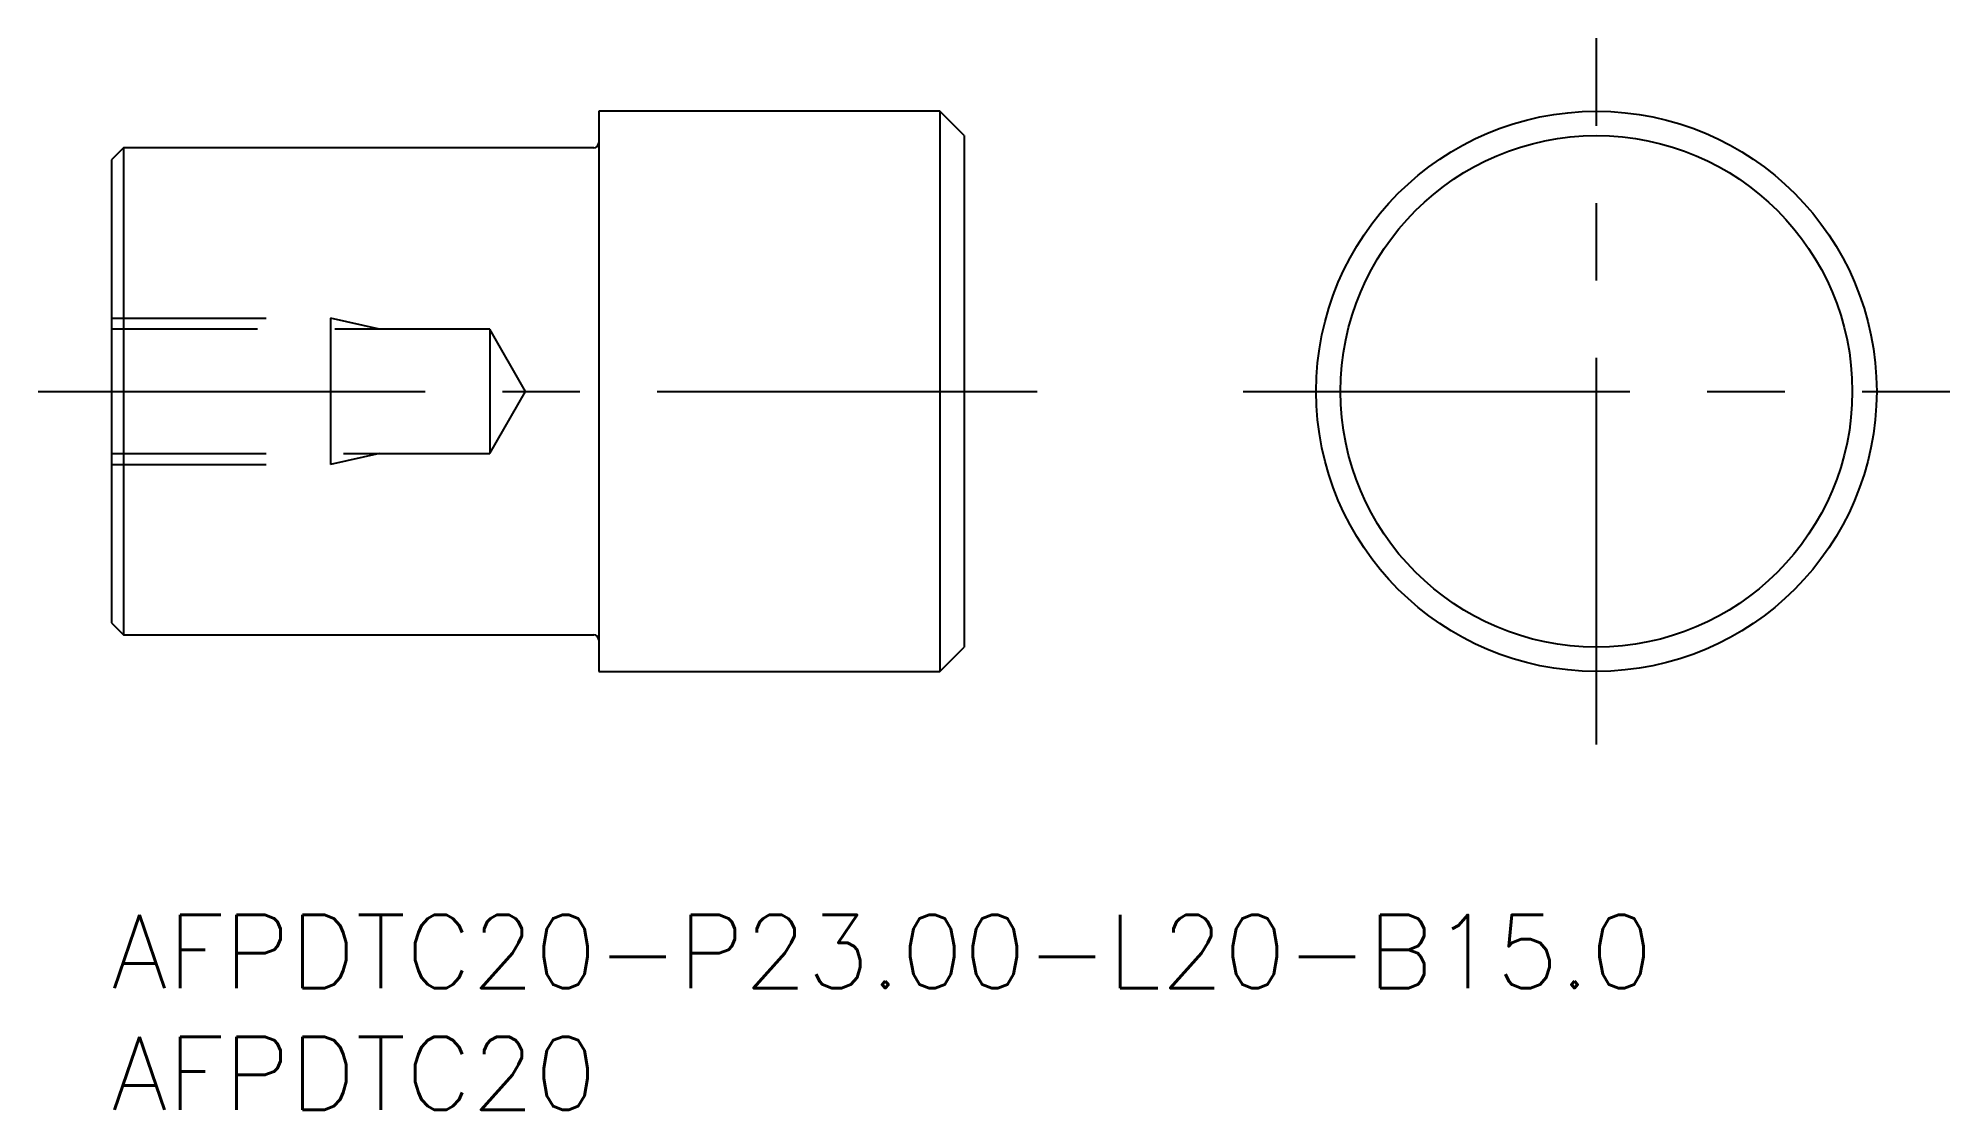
# Model space of a CAD drawing. Extents: x -3 to 75.4, y -8 to 36.
import ezdxf

# ---------------------------------------------------------------- set-up
doc = ezdxf.new("R2010")
doc.units = 0
doc.header["$LTSCALE"] = 0.5
doc.linetypes.add('CENTER', pattern=[50.8, 31.75, -6.35, 6.35, -6.35])
doc.linetypes.add('DASHED', pattern=[19.05, 12.7, -6.35])
for name, color, linetype in [('MSM_CENTER', 1, 'CENTER'), ('MSM_CONTINUOUS', 7, 'CONTINUOUS'), ('MSM_DASHED', 4, 'DASHED'), ('MSM_PART_NUMBER', 7, 'CONTINUOUS')]:
    doc.layers.add(name, color=color, linetype=linetype)
doc.styles.get("Standard").update_dxf_attribs({"font": 'txt.shx', "height": 1, "bigfont": 'bigfont.shx'})

# ---------------------------------------------------------------- blocks, each defined once
blk = doc.blocks.new('*U16')
at = {"layer": 'MSM_PART_NUMBER'}
blk.add_text('AFPDTC20-P23.00-L20-B15.0', height=3, dxfattribs=at).set_placement((0, -3))
blk = doc.blocks.new('*U17')
at = {"layer": 'MSM_PART_NUMBER'}
blk.add_text('AFPDTC20', height=3, dxfattribs=at).set_placement((0, -8))

msp = doc.modelspace()

# ---------------------------------------------------------------- linework, layer by layer
at = {"layer": 'MSM_CENTER'}
for p, q in [((60.944, 7), (60.944, 36)), ((-3, 21.5), (38, 21.5)), ((46.444, 21.5), (75.444, 21.5))]:
    msp.add_line(p, q, dxfattribs=at)
at = {"layer": 'MSM_CONTINUOUS'}
for p, q in [((34, 33), (20, 33)), ((20, 33), (20, 10)), ((35, 32), (34, 33)), ((34, 33), (34, 10)), ((0.5, 31.5), (0, 31)), ((19.8, 31.5), (0.5, 31.5)), ((0.5, 31.5), (0.5, 11.5)), ((35, 32), (35, 11)), ((0, 31), (0, 12)), ((0, 12), (0.5, 11.5)), ((0.5, 11.5), (19.8, 11.5)), ((34, 10), (35, 11)), ((20, 10), (34, 10))]:
    msp.add_line(p, q, dxfattribs=at)
for radius in [11.5, 10.5]:
    msp.add_circle((60.944, 21.5), radius, dxfattribs=at)
for centre, start, end in [((19.8, 31.7), 270, 0), ((19.8, 11.3), 0, 90)]:
    msp.add_arc(centre, 0.2, start, end, dxfattribs=at)
at = {"layer": 'MSM_DASHED'}
for p, q in [((0, 24.5), (9, 24.5)), ((11, 24.05), (9, 24.5)), ((9, 24.5), (9, 18.5)), ((15.528, 24.05), (0, 24.05)), ((17, 21.5), (15.528, 24.05)), ((15.528, 24.05), (15.528, 18.95)), ((15.528, 18.95), (17, 21.5)), ((0, 18.95), (15.528, 18.95)), ((11, 18.95), (9, 18.5)), ((0, 18.5), (9, 18.5))]:
    msp.add_line(p, q, dxfattribs=at)

# ---------------------------------------------------------------- block references
at = {"layer": 'MSM_CONTINUOUS'}
for name in ['*U16', '*U17']:
    msp.add_blockref(name, (0, 0), dxfattribs=at)

doc.saveas('drawing.dxf')
